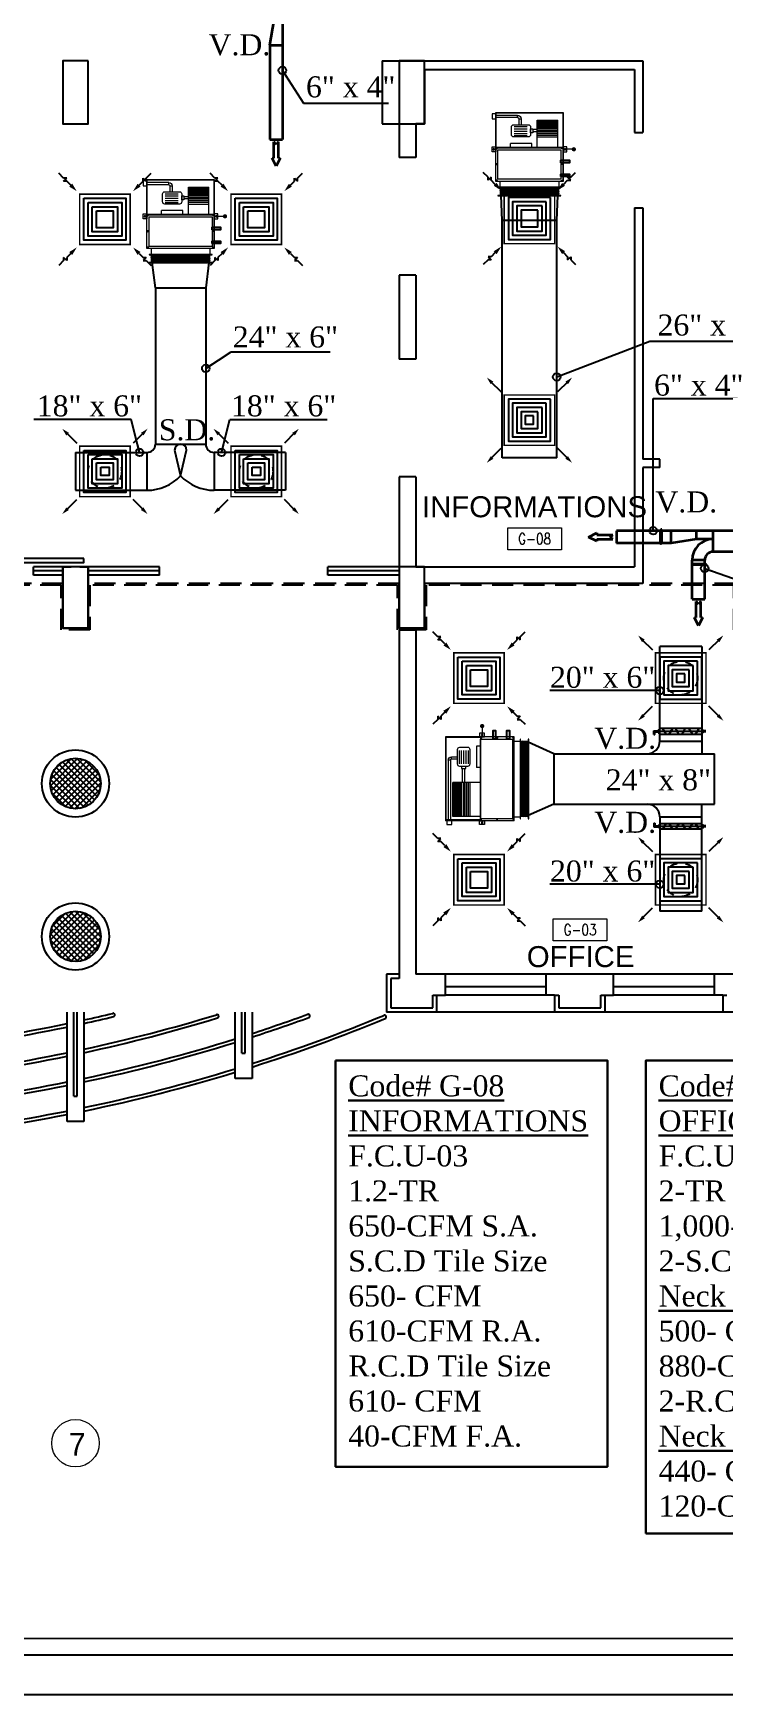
# Model space of a CAD drawing. Extents: x -432 to -365, y -145 to 173.
# Drawn here: x -399.32 to -391.1, y -145.47 to -125.7 of the extents above; entities that cross this region are included whole.
import ezdxf
from ezdxf.enums import TextEntityAlignment as Align

# ---------------------------------------------------------------- set-up
doc = ezdxf.new("R2010")
doc.units = 0
doc.header["$MEASUREMENT"] = 0
for name, pattern in [('DASHDOT', [1, 0.5, -0.25, 0, -0.25]), ('HIDDEN', [0.375, 0.25, -0.125]), ('HIDDEN-Z', [3, 2, -1])]:
    doc.linetypes.add(name, pattern=pattern)
for name, color, linetype in [('01_AC-EQUIP', 206, 'Continuous'), ('03_AC-S.DUCT', 5, 'Continuous'), ('12-AC-FL.CONN.', 2, 'Continuous'), ('A.C.VOLUM DAMPER', 2, 'Continuous'), ('COL', 2, 'Continuous'), ('COLHATCH', 5, 'Continuous'), ('column', 6, 'Continuous'), ('elev', 2, 'Continuous'), ('ELEV1', 7, 'Continuous'), ('FASEL', 253, 'Continuous'), ('fram', 252, 'Continuous'), ('M-CH-WP-R', 40, 'HIDDEN-Z'), ('M-CH-WP-S', 142, 'Continuous'), ('M-DIFUSER', 195, 'Continuous'), ('M-DUCT-RA', 30, 'Continuous'), ('M-DUCT-SA', 5, 'Continuous'), ('M-EQBMNT', 21, 'Continuous'), ('METAL', 253, 'Continuous'), ('METAL-EDGE', 253, 'Continuous'), ('WALL', 4, 'Continuous'), ('WIN', 5, 'Continuous'), ('ZONE TEXT', 73, 'Continuous')]:
    doc.layers.add(name, color=color, linetype=linetype)
for name, color, linetype, lineweight in [('04-AC_F.A.DUCT', 4, 'Continuous', 35), ('A-SYMB-RMNU', 4, 'Continuous', 9), ('AC-TEXT', 15, 'Continuous', 30), ('AXIS-TXT', 171, 'Continuous', 20)]:
    doc.layers.add(name, color=color, linetype=linetype, lineweight=lineweight)
doc.styles.add('AC', font='romans.shx', dxfattribs={"height": 0.2})
doc.styles.add('ARABY', font='sosa.shx')
doc.styles.add('ROMANS-TITLE', font='ROMANS.shx', dxfattribs={"width": 0.8})
doc.dimstyles.new('IHAB', dxfattribs={"dimscale": 0, "dimtxt": 0.15, "dimasz": 0.09, "dimexe": 0.18, "dimexo": 0.0625, "dimgap": 0, "dimtad": 0, "dimtih": 1, "dimtoh": 1, "dimzin": 0, "dimdsep": 46, "dimtxsty": 'ARABY', "dimcen": 0.03, "dimse1": 1, "dimse2": 1, "dimclrd": 36, "dimclrt": 42, "dimadec": 0, "dimazin": 0, "dimtfac": 1, "dimtmove": 1, "dimatfit": 3, "dimldrblk": 'ORIGIN', "dimfxl": 1, "dimtolj": 1, "dimtzin": 0, "dimarcsym": 0})

# ---------------------------------------------------------------- blocks, each defined once
blk = doc.blocks.new('*U254')
at = {"layer": 'M-DIFUSER', "ltscale": 5, "const_width": 18}
blk.add_lwpolyline([(-300, 300), (300, 300), (300, -300), (-300, -300)], close=True, dxfattribs=at)
at = {"layer": 'M-DIFUSER', "color": 21}
for points in [[(250, 250), (-250, 250), (-250, -250), (250, -250)], [(200, 200), (-200, 200), (-200, -200), (200, -200)], [(150, 150), (-150, 150), (-150, -150), (150, -150)], [(100, 100), (-100, 100), (-100, -100), (100, -100)]]:
    blk.add_lwpolyline(points, close=True, dxfattribs=at)
at = {"layer": 'M-DUCT-RA', "color": 30}
for p, q in [((-491, 491), (-549, 549)), ((-491, 455), (-491, 491)), ((-455, 491), (-491, 455)), ((-455, 455), (-455, 491)), ((-406, 406), (-455, 455)), ((406, 406), (455, 455)), ((455, 491), (491, 491)), ((491, 455), (455, 491)), ((455, 455), (491, 455)), ((491, 491), (549, 549)), ((-491, -491), (-549, -549)), ((-491, -455), (-455, -491)), ((-455, -455), (-491, -455)), ((-455, -491), (-491, -491)), ((-406, -406), (-455, -455)), ((406, -406), (455, -455)), ((455, -491), (491, -455)), ((455, -455), (455, -491)), ((491, -455), (491, -491)), ((491, -491), (549, -549))]:
    blk.add_line(p, q, dxfattribs=at)
for points in [[(-389, 424), (-424, 389), (-335, 335)], [(424, 389), (389, 424), (335, 335)], [(-424, -389), (-389, -424), (-335, -335)], [(389, -424), (424, -389), (335, -335)]]:
    blk.add_solid(points, dxfattribs=at)
blk = doc.blocks.new('*U251')
at = {"layer": 'M-DIFUSER', "ltscale": 5, "const_width": 18}
blk.add_lwpolyline([(-300, 300), (300, 300), (300, -300), (-300, -300)], close=True, dxfattribs=at)
at = {"layer": 'M-DIFUSER', "color": 21}
for points in [[(250, 250), (-250, 250), (-250, -250), (250, -250)], [(200, 200), (-200, 200), (-200, -200), (200, -200)], [(150, 150), (-150, 150), (-150, -150), (150, -150)], [(100, 100), (-100, 100), (-100, -100), (100, -100)], [(50, 50), (-50, 50), (-50, -50), (50, -50)]]:
    blk.add_lwpolyline(points, close=True, dxfattribs=at)
at = {"layer": 'M-DUCT-SA', "color": 5, "extrusion": (-5.07059e-20, -1.19855e-17, -1)}
blk.add_line((-461, 461), (-335, 335), dxfattribs=at)
at = {"layer": 'M-DUCT-SA', "color": 5, "extrusion": (-1.19855e-17, 5.07059e-20, -1)}
blk.add_line((461, 461), (335, 335), dxfattribs=at)
at = {"layer": 'M-DUCT-SA', "color": 5, "extrusion": (1.19855e-17, -5.07059e-20, -1)}
blk.add_line((-461, -461), (-335, -335), dxfattribs=at)
at = {"layer": 'M-DUCT-SA', "color": 5, "extrusion": (5.07059e-20, 1.19855e-17, -1)}
blk.add_line((461, -461), (335, -335), dxfattribs=at)
at = {"layer": 'M-DUCT-SA', "color": 5, "extrusion": (-5.07059e-20, -1.19855e-17, -1)}
blk.add_solid([(460, 428), (429, 459), (507, 507)], dxfattribs=at)
at = {"layer": 'M-DUCT-SA', "color": 5, "extrusion": (5.07059e-20, -1.19855e-17, -1)}
blk.add_solid([(-460, 428), (-429, 459), (-507, 507)], dxfattribs=at)
at = {"layer": 'M-DUCT-SA', "color": 5, "extrusion": (1.19855e-17, -5.07059e-20, -1)}
blk.add_solid([(428, -460), (459, -429), (507, -507)], dxfattribs=at)
at = {"layer": 'M-DUCT-SA', "color": 5, "extrusion": (-1.19855e-17, -5.07059e-20, -1)}
blk.add_solid([(-428, -460), (-459, -429), (-507, -507)], dxfattribs=at)
blk = doc.blocks.new('A$C7E27466D')
at = {"layer": '01_AC-EQUIP', "color": 1, "lineweight": 20}
for p, q in [((-77.8, 81), (-79.9, 81)), ((-78.9, 80.3), (-78.9, 81.7)), ((-75, 82), (-75, 89)), ((-5, 82), (-5, 89)), ((-2.2, 81), (-0.1, 81)), ((-1.1, 80.3), (-1.1, 81.7)), ((0, 82), (0, 0)), ((-77.8, 61.5), (-79.9, 61.5)), ((-78.9, 60.8), (-78.9, 62.2)), ((-2.2, 61.5), (-0.1, 61.5)), ((-1.1, 60.8), (-1.1, 62.2)), ((-77.8, 42.5), (-79.9, 42.5)), ((-78.9, 41.8), (-78.9, 43.2)), ((-62.7, 42), (-62.7, 37)), ((-37.3, 42), (-37.3, 37)), ((-30.6, 42), (-30.6, 9)), ((-6.2, 42), (-6.2, 9)), ((-2.2, 42.5), (-0.1, 42.5)), ((-1.1, 41.8), (-1.1, 43.2)), ((-37.3, 37), (-62.7, 37)), ((-58.3, 27.4), (-42.7, 27.4)), ((-58.3, 24.8), (-42.7, 24.8)), ((-58.3, 22.1), (-42.7, 22.1)), ((-30.6, 23.1), (-36, 23.1)), ((-30.6, 20.4), (-36, 20.4)), ((-6.2, 29.5), (-30.6, 29.5)), ((-30.6, 27), (-6.2, 27)), ((-30.6, 25), (-6.2, 25)), ((-30.6, 23), (-6.2, 23)), ((-30.6, 21.4), (-6.2, 21.4)), ((-54, 6.1), (-79.6, 6.1)), ((-54, 3.5), (-79.6, 3.5)), ((-58.3, 19.4), (-42.7, 19.4)), ((-58.3, 16.8), (-42.7, 16.8)), ((-54, 6.1), (-54, 3.5)), ((-52.7, 7.4), (-52.7, 14.5)), ((-52.7, 7.4), (-50, 7.4)), ((-50, 7.4), (-50, 14.5)), ((-30.6, 19.4), (-6.2, 19.4)), ((-30.6, 18.4), (-6.2, 18.4)), ((-30.6, 17.5), (-6.2, 17.5)), ((-30.6, 16.8), (-6.2, 16.8)), ((-30.6, 15.8), (-6.2, 15.8)), ((-30.6, 14.8), (-6.2, 14.8)), ((-30.6, 13.8), (-6.2, 13.8)), ((-30.6, 12.9), (-6.2, 12.9)), ((-30.6, 12.2), (-6.2, 12.2)), ((-30.6, 11.5), (-6.2, 11.5)), ((-30.6, 11), (-6.2, 11)), ((-30.6, 10.6), (-6.2, 10.6)), ((-30.6, 10.3), (-6.2, 10.3)), ((-30.6, 9.9), (-6.2, 9.9)), ((-30.6, 9.6), (-6.2, 9.6)), ((-30.6, 9.4), (-6.2, 9.4)), ((-30.6, 9.2), (-6.2, 9.2)), ((-30.6, 9), (-6.2, 9)), ((-30.6, 9), (-6.2, 9))]:
    blk.add_line(p, q, dxfattribs=at)
at = {"layer": '01_AC-EQUIP', "color": 2, "lineweight": 20}
for p, q in [((-75.3, 98.1), (-73.7, 98.7)), ((-75.3, 98.1), (-73.7, 97.6)), ((-75.3, 97.1), (-73.7, 97.6)), ((-75.3, 97.1), (-73.7, 96.6)), ((-75.3, 96.1), (-73.7, 96.6)), ((-75.3, 96.1), (-73.7, 95.6)), ((-75.3, 95.1), (-73.7, 95.6)), ((-75.3, 95.1), (-73.7, 94.6)), ((-75.3, 94.1), (-73.7, 94.6)), ((-75.3, 94.1), (-73.7, 93.6)), ((-75.3, 93.1), (-73.7, 93.6)), ((-75.3, 93.1), (-73.7, 92.5)), ((-75.3, 92), (-73.7, 92.5)), ((-75.3, 92), (-73.7, 91.5)), ((-75.3, 91), (-73.7, 91.5)), ((-75.3, 91), (-73.7, 90.5)), ((-75.3, 90), (-73.7, 90.5)), ((-75.3, 90), (-73.7, 89.5)), ((-6.3, 97.6), (-73.7, 97.6)), ((-6.3, 96.6), (-73.7, 96.6)), ((-6.3, 95.6), (-73.7, 95.6)), ((-6.3, 94.6), (-73.7, 94.6)), ((-6.3, 93.6), (-73.7, 93.6)), ((-6.3, 92.5), (-73.7, 92.5)), ((-6.3, 91.5), (-73.7, 91.5)), ((-6.3, 90.5), (-73.7, 90.5)), ((-4.7, 98.1), (-6.3, 98.7)), ((-4.7, 98.1), (-6.3, 97.6)), ((-4.7, 97.1), (-6.3, 97.6)), ((-4.7, 97.1), (-6.3, 96.6)), ((-4.7, 96.1), (-6.3, 96.6)), ((-4.7, 96.1), (-6.3, 95.6)), ((-4.7, 95.1), (-6.3, 95.6)), ((-4.7, 95.1), (-6.3, 94.6)), ((-4.7, 94.1), (-6.3, 94.6)), ((-4.7, 94.1), (-6.3, 93.6)), ((-4.7, 93.1), (-6.3, 93.6)), ((-4.7, 93.1), (-6.3, 92.5)), ((-4.7, 92), (-6.3, 92.5)), ((-4.7, 92), (-6.3, 91.5)), ((-4.7, 91), (-6.3, 91.5)), ((-4.7, 91), (-6.3, 90.5)), ((-4.7, 90), (-6.3, 90.5)), ((-4.7, 90), (-6.3, 89.5))]:
    blk.add_line(p, q, dxfattribs=at)
at = {"layer": '01_AC-EQUIP', "color": 4, "lineweight": 20}
blk.add_line((12.8, 43.8), (2.3, 43.8), dxfattribs=at)
at = {"layer": '01_AC-EQUIP', "color": 1, "linetype": 'DASHDOT', "lineweight": 20}
blk.add_line((-30.6, 16.8), (-6.2, 16.8), dxfattribs=at)
at = {"layer": '01_AC-EQUIP', "color": 2, "lineweight": 20}
for points in [[(-77.5, 98.7), (-77.5, 99.2), (-2.5, 99.2), (-2.5, 98.7)], [(-77.5, 89), (-77.5, 89.5), (-2.5, 89.5), (-2.5, 89)]]:
    blk.add_lwpolyline(points, close=True, dxfattribs=at)
at = {"layer": '01_AC-EQUIP', "color": 1, "lineweight": 20}
for points in [[(-80, 42), (0, 42), (0, 82), (-80, 82)], [(-77.5, 44.5), (-2.5, 44.5), (-2.5, 79.5), (-77.5, 79.5)], [(-84.4, 40.7), (-80, 40.7), (-80, 46.7), (-84.4, 46.7)], [(-80, 42), (-80, 0), (0, 0), (0, 42)], [(-79.6, 41.6), (-79.6, 0.4), (-0.4, 0.4), (-0.4, 41.6)], [(4.4, 40.7), (0, 40.7), (0, 46.7), (4.4, 46.7)], [(-38.6, 19.3), (-36, 19.3), (-36, 24.3), (-38.6, 24.3)], [(-84.4, 7.6), (-80, 7.6), (-80, 1.6), (-84.4, 1.6)]]:
    blk.add_lwpolyline(points, close=True, dxfattribs=at)
at = {"layer": '01_AC-EQUIP', "color": 4, "lineweight": 20, "const_width": 2.52}
blk.add_lwpolyline([(12.6, 45, 1), (13.1, 42.5, 1)], format="xyb", close=True, dxfattribs=at)
at = {"layer": '01_AC-EQUIP', "color": 1, "lineweight": 20}
blk.add_lwpolyline([(-58.8, 14.5), (-41.2, 14.5, 0.414214), (-38.6, 17.1), (-38.6, 26.4, 0.414214), (-41.2, 29.1), (-58.8, 29.1, 0.414214), (-61.4, 26.4), (-61.4, 17.1, 0.414214)], format="xyb", close=True, dxfattribs=at)
for centre in [(-82.3, 43.8), (2.3, 43.8)]:
    blk.add_circle(centre, 0.932, dxfattribs=at)
for radius in [1.33, 3.99]:
    blk.add_arc((-54, 7.4), radius, 270.0006, 0.0006, dxfattribs=at)
for centre, major_axis, start_param, end_param in [((-78.9, 81), (-0.827, 0), -1.570796, 4.712389), ((-78.9, 81), (-0.47, 0), 3.141593, 9.424778), ((-78.9, 61.5), (-0.827, 0), -1.570796, 4.712389), ((-78.9, 61.5), (-0.47, 0), 3.141593, 9.424778), ((-78.9, 42.5), (-0.827, 0), -1.570796, 4.712389), ((-78.9, 42.5), (-0.47, 0), 3.141593, 9.424778)]:
    blk.add_ellipse(centre, major_axis=major_axis, ratio=0.646018, start_param=start_param, end_param=end_param, dxfattribs=at)
at = {"layer": '01_AC-EQUIP', "color": 1, "lineweight": 20, "extrusion": (0, 0, -1)}
for centre, major_axis, start_param, end_param in [((-1.1, 81), (0.827, 0), -1.570796, 4.712389), ((-1.1, 81), (0.47, 0), 3.141593, 9.424778), ((-1.1, 61.5), (0.827, 0), -1.570796, 4.712389), ((-1.1, 61.5), (0.47, 0), 3.141593, 9.424778), ((-1.1, 42.5), (0.827, 0), -1.570796, 4.712389), ((-1.1, 42.5), (0.47, 0), 3.141593, 9.424778)]:
    blk.add_ellipse(centre, major_axis=major_axis, ratio=0.646018, start_param=start_param, end_param=end_param, dxfattribs=at)
at = {"layer": 'M-CH-WP-R', "color": 6, "linetype": 'ByBlock', "ltscale": 1.5}
blk.add_lwpolyline([(-2.5, 76.2), (-2.5, 73.2), (7.5, 73.2), (7.5, 76.2)], close=True, dxfattribs=at)
at = {"layer": 'M-CH-WP-S', "color": 5, "linetype": 'ByBlock', "ltscale": 1.5}
blk.add_lwpolyline([(-2.5, 59.7), (-2.5, 56.7), (7.5, 56.7), (7.5, 59.7)], close=True, dxfattribs=at)
blk = doc.blocks.new('_Origin')
at = {"color": 0, "linetype": 'ByBlock', "lineweight": -2}
blk.add_line((0, 0), (-1, 0), dxfattribs=at)
blk.add_circle((0, 0), 0.5, dxfattribs=at)
blk = doc.blocks.new('A$C180A56EA')
at = {"layer": 'A.C.VOLUM DAMPER'}
h = blk.add_hatch(dxfattribs=at)
h.set_pattern_fill('ANSI31', color=256, scale=0.001, style=0)
h.set_pattern_definition([(45, (129.5106855, -230.48025158), (-8.838834765e-05, 8.838834765e-05), [])])
h.paths.add_polyline_path([(0.0459, 0.0039), (0.0459, 0.0065), (0.0401, 0.0065), (0.0401, -0.0027), (0.0459, -0.0027), (0.0459, 0), (0.0603, 0), (0.0603, 0.0128), (0.057, 0.0128), (0.057, 0.0039)])
for p, q in [((-0.1242, 0.0032), (-0.1161, 0.0032)), ((-0.1161, 0.0004), (-0.119, 0.0032)), ((-0.1185, 0), (-0.1161, 0.0024)), ((-0.1161, 0.0015), (-0.1179, 0.0032)), ((-0.1174, 0), (-0.1161, 0.0013)), ((-0.1161, 0.0026), (-0.1168, 0.0032)), ((-0.1163, 0), (-0.1161, 0.0001)), ((-0.1161, 0.0001), (-0.1104, 0.0058)), ((-0.1161, 0.0013), (-0.1116, 0.0058)), ((-0.1161, 0.0024), (-0.1127, 0.0058)), ((-0.1161, -0.0026), (-0.1161, 0.0058)), ((-0.1161, 0.0035), (-0.1138, 0.0058)), ((-0.1161, 0.0058), (-0.1099, 0.0058)), ((-0.1161, 0.0057), (-0.116, 0.0058)), ((-0.1161, 0.0046), (-0.1149, 0.0058)), ((-0.1161, -0.001), (-0.1099, 0.0053)), ((-0.1099, -0.0014), (-0.1161, 0.0048)), ((-0.1161, -0.0021), (-0.1099, 0.0042)), ((-0.1099, -0.0026), (-0.1161, 0.0037)), ((-0.1109, -0.0026), (-0.1161, 0.0026)), ((-0.112, -0.0026), (-0.1161, 0.0015)), ((-0.1131, -0.0026), (-0.1161, 0.0004)), ((-0.1099, -0.0003), (-0.116, 0.0058)), ((-0.1156, -0.0026), (-0.1099, 0.0031)), ((-0.1099, 0.0008), (-0.1149, 0.0058)), ((-0.1145, -0.0026), (-0.1099, 0.002)), ((-0.1099, 0.0019), (-0.1138, 0.0058)), ((-0.1134, -0.0026), (-0.1099, 0.0009)), ((-0.1128, 0.0019), (0.0401, 0.0019)), ((-0.1099, 0.003), (-0.1127, 0.0058)), ((-0.1099, 0.0041), (-0.1116, 0.0058)), ((-0.1099, 0.0052), (-0.1105, 0.0058)), ((0.0401, 0.0121), (-0.1099, 0.0121)), ((-0.0882, 0.0113), (-0.0994, -0.0075)), ((-0.0768, 0.0113), (-0.0656, -0.0075)), ((-0.0402, 0.0113), (-0.0514, -0.0075)), ((-0.0284, 0.0113), (-0.0173, -0.0075)), ((0.0056, 0.0113), (-0.0056, -0.0075)), ((0.0174, 0.0113), (0.0286, -0.0075)), ((0.0459, 0.0065), (0.0401, 0.0065)), ((0.0401, 0.0065), (0.0401, -0.0027)), ((0.0459, 0.0039), (0.0459, 0.0065)), ((0.057, 0.0039), (0.0459, 0.0039)), ((0.0603, 0.0128), (0.057, 0.0128)), ((0.057, 0.0128), (0.057, 0.0039)), ((0.0603, 0.0128), (0.0603, 0)), ((-0.1242, 0), (-0.1161, 0)), ((-0.1142, -0.0026), (-0.1161, -0.0007)), ((-0.1153, -0.0026), (-0.1161, -0.0018)), ((-0.1099, -0.0026), (-0.1161, -0.0026)), ((-0.1123, -0.0026), (-0.1099, -0.0003)), ((-0.1111, -0.0026), (-0.1099, -0.0014)), ((-0.11, -0.0026), (-0.1099, -0.0025)), ((-0.1099, -0.0083), (0.0401, -0.0083)), ((0.0401, -0.0027), (0.0459, -0.0027)), ((0.0603, 0), (0.0459, 0)), ((0.0459, -0.0027), (0.0459, 0))]:
    blk.add_line(p, q, dxfattribs=at)
at = {"layer": 'A.C.VOLUM DAMPER', "extrusion": (0, 0, -1)}
for centre, major_axis, start_param, end_param in [((-0.0938, 0.0019), (0.00135, 0.00135), 3.926991, 7.068583), ((-0.0938, 0.0019), (-0.00135, 0.00135), 2.356195, 5.497787), ((-0.0712, 0.0019), (0.00135, 0.00135), 3.926991, 7.068583), ((-0.0712, 0.0019), (-0.00135, 0.00135), 2.356195, 5.497787), ((-0.0458, 0.0019), (0.00135, 0.00135), 3.926991, 7.068583), ((-0.0458, 0.0019), (-0.00135, 0.00135), 2.356195, 5.497787), ((-0.0228, 0.0019), (0.00135, 0.00135), 3.926991, 7.068583), ((-0.0228, 0.0019), (-0.00135, 0.00135), 2.356194, 5.497787), ((0, 0.0019), (0.00135, 0.00135), 3.926991, 7.068583), ((0, 0.0019), (0.00135, 0.00135), 0.785398, 3.926991), ((0.023, 0.0019), (0.00135, 0.00135), 3.926991, 7.068583), ((0.023, 0.0019), (-0.00135, 0.00135), 2.356195, 5.497787)]:
    blk.add_ellipse(centre, major_axis=major_axis, ratio=1, start_param=start_param, end_param=end_param, dxfattribs=at)
blk = doc.blocks.new('A$C224F6469')
at = {"layer": '01_AC-EQUIP', "color": 1, "lineweight": 20}
for p, q in [((0, 0), (1, 0)), ((0, -0.82), (0, 0)), ((1, -0.82), (1, 0)), ((0.007, -0.004), (0.988, -0.004)), ((0.007, -0.42), (0.007, -0.004)), ((0.32, -0.168), (0.163, -0.168)), ((0.32, -0.194), (0.163, -0.194)), ((0.236, -0.074), (0.236, -0.145)), ((0.263, -0.074), (0.236, -0.074)), ((0.263, -0.074), (0.263, -0.145)), ((0.276, -0.035), (1, -0.035)), ((0.276, -0.061), (0.276, -0.035)), ((0.276, -0.061), (1, -0.061)), ((0.541, -0.42), (0.541, -0.09)), ((0.541, -0.09), (0.949, -0.09)), ((0.541, -0.092), (0.949, -0.092)), ((0.541, -0.094), (0.949, -0.094)), ((0.541, -0.096), (0.949, -0.096)), ((0.541, -0.099), (0.949, -0.099)), ((0.541, -0.103), (0.949, -0.103)), ((0.541, -0.106), (0.949, -0.106)), ((0.541, -0.11), (0.949, -0.11)), ((0.541, -0.115), (0.949, -0.115)), ((0.541, -0.122), (0.949, -0.122)), ((0.541, -0.129), (0.949, -0.129)), ((0.541, -0.138), (0.949, -0.138)), ((0.541, -0.148), (0.949, -0.148)), ((0.541, -0.158), (0.949, -0.158)), ((0.541, -0.168), (0.949, -0.168)), ((0.541, -0.175), (0.949, -0.175)), ((0.541, -0.184), (0.949, -0.184)), ((0.541, -0.194), (0.949, -0.194)), ((0.949, -0.42), (0.949, -0.09)), ((0.988, -0.42), (0.988, -0.004)), ((0.109, -0.37), (0.363, -0.37)), ((0.109, -0.42), (0.109, -0.37)), ((0.32, -0.221), (0.163, -0.221)), ((0.32, -0.248), (0.163, -0.248)), ((0.32, -0.274), (0.163, -0.274)), ((0.363, -0.42), (0.363, -0.37)), ((0.541, -0.204), (0.376, -0.204)), ((0.541, -0.231), (0.376, -0.231)), ((0.541, -0.214), (0.949, -0.214)), ((0.541, -0.23), (0.949, -0.23)), ((0.541, -0.25), (0.949, -0.25)), ((0.541, -0.27), (0.949, -0.27)), ((0.949, -0.295), (0.541, -0.295)), ((0, -0.42), (1, -0.42)), ((0.022, -0.425), (0.001, -0.425)), ((0.011, -0.418), (0.011, -0.432)), ((0.978, -0.425), (0.999, -0.425)), ((0.989, -0.418), (0.989, -0.432)), ((0.022, -0.615), (0.001, -0.615)), ((0.011, -0.608), (0.011, -0.622)), ((0.978, -0.615), (0.999, -0.615)), ((0.989, -0.608), (0.989, -0.622)), ((1, -0.82), (0, -0.82)), ((0.022, -0.81), (0.001, -0.81)), ((0.011, -0.803), (0.011, -0.817)), ((0.05, -0.82), (0.05, -0.89)), ((0.95, -0.82), (0.95, -0.89)), ((0.978, -0.81), (0.999, -0.81)), ((0.989, -0.803), (0.989, -0.817))]:
    blk.add_line(p, q, dxfattribs=at)
at = {"layer": '01_AC-EQUIP', "color": 1, "linetype": 'DASHDOT', "lineweight": 20}
blk.add_line((0.541, -0.168), (0.949, -0.168), dxfattribs=at)
at = {"layer": '01_AC-EQUIP', "color": 4, "lineweight": 20}
blk.add_line((-0.128, -0.438), (-0.023, -0.438), dxfattribs=at)
at = {"layer": '01_AC-EQUIP', "color": 2, "lineweight": 20}
for p, q in [((0.047, -0.9), (0.063, -0.895)), ((0.047, -0.9), (0.063, -0.905)), ((0.047, -0.91), (0.063, -0.905)), ((0.047, -0.91), (0.063, -0.915)), ((0.047, -0.92), (0.063, -0.915)), ((0.047, -0.92), (0.063, -0.925)), ((0.047, -0.931), (0.063, -0.925)), ((0.047, -0.931), (0.063, -0.936)), ((0.047, -0.941), (0.063, -0.936)), ((0.047, -0.941), (0.063, -0.946)), ((0.047, -0.951), (0.063, -0.946)), ((0.047, -0.951), (0.063, -0.956)), ((0.047, -0.961), (0.063, -0.956)), ((0.047, -0.961), (0.063, -0.966)), ((0.047, -0.971), (0.063, -0.966)), ((0.047, -0.971), (0.063, -0.976)), ((0.047, -0.981), (0.063, -0.976)), ((0.047, -0.981), (0.063, -0.987)), ((0.063, -0.905), (0.937, -0.905)), ((0.063, -0.915), (0.937, -0.915)), ((0.063, -0.925), (0.937, -0.925)), ((0.063, -0.936), (0.937, -0.936)), ((0.063, -0.946), (0.937, -0.946)), ((0.063, -0.956), (0.937, -0.956)), ((0.063, -0.966), (0.937, -0.966)), ((0.063, -0.976), (0.937, -0.976)), ((0.953, -0.9), (0.937, -0.895)), ((0.953, -0.9), (0.937, -0.905)), ((0.953, -0.91), (0.937, -0.905)), ((0.953, -0.91), (0.937, -0.915)), ((0.953, -0.92), (0.937, -0.915)), ((0.953, -0.92), (0.937, -0.925)), ((0.953, -0.931), (0.937, -0.925)), ((0.953, -0.931), (0.937, -0.936)), ((0.953, -0.941), (0.937, -0.936)), ((0.953, -0.941), (0.937, -0.946)), ((0.953, -0.951), (0.937, -0.946)), ((0.953, -0.951), (0.937, -0.956)), ((0.953, -0.961), (0.937, -0.956)), ((0.953, -0.961), (0.937, -0.966)), ((0.953, -0.971), (0.937, -0.966)), ((0.953, -0.971), (0.937, -0.976)), ((0.953, -0.981), (0.937, -0.976)), ((0.953, -0.981), (0.937, -0.987))]:
    blk.add_line(p, q, dxfattribs=at)
at = {"layer": '01_AC-EQUIP', "color": 1, "lineweight": 20}
blk.add_lwpolyline([(0.324, -0.145), (0.149, -0.145, 0.414214), (0.122, -0.171), (0.122, -0.264, 0.414214), (0.149, -0.291), (0.324, -0.291, 0.414214), (0.351, -0.264), (0.351, -0.171, 0.414214)], format="xyb", close=True, dxfattribs=at)
for points in [[(0.351, -0.193), (0.376, -0.193), (0.376, -0.243), (0.351, -0.243)], [(1.044, -0.076), (1, -0.076), (1, -0.016), (1.044, -0.016)], [(-0.044, -0.407), (0, -0.407), (0, -0.467), (-0.044, -0.467)], [(0.025, -0.8), (0.975, -0.8), (0.975, -0.42), (0.025, -0.42)], [(1.044, -0.407), (1, -0.407), (1, -0.467), (1.044, -0.467)]]:
    blk.add_lwpolyline(points, close=True, dxfattribs=at)
at = {"layer": '01_AC-EQUIP', "color": 4, "lineweight": 20, "const_width": 0.0252}
blk.add_lwpolyline([(-0.126, -0.45, 1), (-0.131, -0.425, 1)], format="xyb", close=True, dxfattribs=at)
at = {"layer": '01_AC-EQUIP', "color": 2, "lineweight": 20}
for points in [[(0.975, -0.89), (0.975, -0.895), (0.025, -0.895), (0.025, -0.89)], [(0.975, -0.987), (0.975, -0.992), (0.025, -0.992), (0.025, -0.987)]]:
    blk.add_lwpolyline(points, close=True, dxfattribs=at)
at = {"layer": '01_AC-EQUIP', "color": 1, "lineweight": 20}
for centre in [(-0.023, -0.438), (1.023, -0.438)]:
    blk.add_circle(centre, 0.00932, dxfattribs=at)
for radius in [0.0399, 0.0133]:
    blk.add_arc((0.276, -0.074), radius, 90.0006, 180.0006, dxfattribs=at)
at = {"layer": '01_AC-EQUIP', "color": 1, "lineweight": 20, "extrusion": (0, 0, -1)}
for centre, major_axis, start_param, end_param in [((0.011, -0.425), (-0.00827, 0), -1.570796, 4.712389), ((0.011, -0.425), (-0.0047, 0), 3.141593, 9.424778), ((0.011, -0.615), (-0.00827, 0), -1.570796, 4.712389), ((0.011, -0.615), (-0.0047, 0), 3.141593, 9.424778), ((0.011, -0.81), (-0.00827, 0), -1.570796, 4.712389), ((0.011, -0.81), (-0.0047, 0), 3.141593, 9.424778)]:
    blk.add_ellipse(centre, major_axis=major_axis, ratio=0.646018, start_param=start_param, end_param=end_param, dxfattribs=at)
at = {"layer": '01_AC-EQUIP', "color": 1, "lineweight": 20}
for centre, major_axis, start_param, end_param in [((0.989, -0.425), (0.00827, 0), -1.570796, 4.712389), ((0.989, -0.425), (0.0047, 0), 3.141593, 9.424778), ((0.989, -0.615), (0.00827, 0), -1.570796, 4.712389), ((0.989, -0.615), (0.0047, 0), 3.141593, 9.424778), ((0.989, -0.81), (0.00827, 0), -1.570796, 4.712389), ((0.989, -0.81), (0.0047, 0), 3.141593, 9.424778)]:
    blk.add_ellipse(centre, major_axis=major_axis, ratio=0.646018, start_param=start_param, end_param=end_param, dxfattribs=at)
at = {"layer": 'M-CH-WP-R', "color": 6, "linetype": 'ByBlock', "ltscale": 1.5}
blk.add_lwpolyline([(0.025, -0.762), (0.025, -0.732), (-0.075, -0.732), (-0.075, -0.762)], close=True, dxfattribs=at)
at = {"layer": 'M-CH-WP-S', "color": 5, "linetype": 'ByBlock', "ltscale": 1.5}
blk.add_lwpolyline([(0.025, -0.597), (0.025, -0.567), (-0.075, -0.567), (-0.075, -0.597)], close=True, dxfattribs=at)
at = {"layer": 'M-EQBMNT', "color": 21, "linetype": 'ByBlock', "ltscale": 1.5}
blk.add_line((0.541, -0.09), (0.949, -0.09), dxfattribs=at)
blk = doc.blocks.new('A$C4397250F')
at = {"layer": '04-AC_F.A.DUCT'}
for p, q in [((0, 0), (-0.0241, -0.0482)), ((-0.0241, -0.0482), (-0.0132, -0.0482)), ((-0.0132, -0.0482), (-0.0132, -0.1443)), ((0.0241, -0.0482), (0, 0)), ((0.0132, -0.0482), (0.0241, -0.0482)), ((0.0132, -0.0482), (0.0132, -0.1443)), ((0, -0.1288), (-0.0132, -0.1443)), ((0.0132, -0.1443), (0, -0.1288))]:
    blk.add_line(p, q, dxfattribs=at)
blk = doc.blocks.new('A-ROOM')
at = {"layer": 'A-SYMB-RMNU'}
blk.add_lwpolyline([(-425, 175), (425, 175), (425, -175), (-425, -175)], close=True, dxfattribs=at)
at = {"layer": 'A-SYMB-RMNU', "style": 'ROMANS-TITLE', "width": 0.8}
blk.add_attdef('ROOM-NO', text='', height=175, dxfattribs=at).set_placement((0, 0), align=Align.MIDDLE)

msp = doc.modelspace()

# ---------------------------------------------------------------- hatches: boundary and pattern name
at = {"layer": 'COLHATCH', "linetype": 'Continuous'}
h = msp.add_hatch(dxfattribs=at)
h.set_pattern_fill('_USER', color=252, scale=0.05, angle=45, style=0, double=1, pattern_type=0)
h.set_pattern_definition([(45, (-202.924395, -132.77691), (-0.035355339, 0.035355339), []), (135, (-202.924395, -132.77691), (-0.035355339, -0.035355339), [])])
h.paths.add_polyline_path([(-382.484, -115.197), (-382.784, -115.197), (-382.784, -116.097), (-382.484, -116.097)])
h.paths.add_polyline_path([(-380.484, -115.197), (-381.284, -115.197), (-381.284, -115.497), (-380.484, -115.497)])
h.paths.add_polyline_path([(-378.534, -117.197), (-378.834, -117.197), (-378.834, -117.797), (-378.534, -117.797)])
h.paths.add_polyline_path([(-378.134, -120.777), (-378.934, -120.777), (-378.934, -121.077), (-378.134, -121.077)])
h.paths.add_polyline_path([(-380.684, -120.777), (-381.484, -120.777), (-381.484, -121.077), (-380.684, -121.077)])
h.paths.add_polyline_path([(-380.584, -125.827), (-381.484, -125.827), (-381.484, -126.127), (-380.584, -126.127)])
h.paths.add_polyline_path([(-378.134, -125.777), (-378.934, -125.777), (-378.934, -126.077), (-378.134, -126.077)])
h.paths.add_polyline_path([(-378.489, -132.047), (-378.989, -132.047), (-378.989, -132.397), (-378.489, -132.397)])
h.paths.add_polyline_path([(-380.392, -132.047), (-381.492, -132.047), (-381.492, -132.347), (-380.639, -132.347, -0.011587), (-380.655, -133.033), (-380.405, -133.043, 0.01656)])
h.paths.add_polyline_path([(-380.586, -134.777), (-380.84, -134.777, -0.040808), (-381.428, -137.116), (-381.192, -137.197, 0.04151)])
h.paths.add_polyline_path([(-382.484, -134.177), (-382.784, -134.177), (-382.784, -135.077), (-382.484, -135.077)])
h.paths.add_polyline_path([(-386.614, -134.177), (-387.014, -134.177), (-387.014, -135.077), (-386.614, -135.077)])
h.paths.add_polyline_path([(-390.414, -134.177), (-390.864, -134.177), (-390.864, -135.077), (-390.414, -135.077)])
h.paths.add_polyline_path([(-390.664, -135.997), (-390.964, -135.997), (-390.964, -136.897), (-390.664, -136.897)])
h.paths.add_polyline_path([(-398.514, -134.627, 1), (-399.114, -134.627, 1)])
h.paths.add_polyline_path([(-398.514, -136.447, 1), (-399.114, -136.447, 1)])
h.paths.add_polyline_path([(-406.514, -134.627, 1), (-407.114, -134.627, 1)])
h.paths.add_polyline_path([(-406.514, -136.447, 1), (-407.114, -136.447, 1)])
h.paths.add_polyline_path([(-414.764, -134.177), (-415.214, -134.177), (-415.214, -135.077), (-414.764, -135.077)])
h.paths.add_polyline_path([(-414.664, -135.997), (-414.964, -135.997), (-414.964, -136.897), (-414.664, -136.897)])
h.paths.add_polyline_path([(-418.614, -134.177), (-419.014, -134.177), (-419.014, -135.077), (-418.614, -135.077)])
h.paths.add_polyline_path([(-422.844, -134.177), (-423.144, -134.177), (-423.144, -135.077), (-422.844, -135.077)])
h.paths.add_polyline_path([(-424.789, -134.777), (-425.042, -134.777, 0.04151), (-424.437, -137.197), (-424.2, -137.116, -0.040808)])
h.paths.add_polyline_path([(-424.137, -132.047), (-425.237, -132.047, 0.01656), (-425.224, -133.043), (-424.974, -133.033, -0.011587), (-424.99, -132.347), (-424.137, -132.347)])
h.paths.add_polyline_path([(-426.64, -132.047), (-427.14, -132.047), (-427.14, -132.397), (-426.64, -132.397)])
h.paths.add_polyline_path([(-426.694, -125.777), (-427.494, -125.777), (-427.494, -126.077), (-426.694, -126.077)])
h.paths.add_polyline_path([(-424.144, -125.827), (-425.044, -125.827), (-425.044, -126.127), (-424.144, -126.127)])
h.paths.add_polyline_path([(-426.694, -120.777), (-427.494, -120.777), (-427.494, -121.077), (-426.694, -121.077)])
h.paths.add_polyline_path([(-424.144, -120.777), (-424.944, -120.777), (-424.944, -121.077), (-424.144, -121.077)])
h.paths.add_polyline_path([(-426.794, -117.197), (-427.094, -117.197), (-427.094, -117.797), (-426.794, -117.797)])
h.paths.add_polyline_path([(-424.344, -115.197), (-425.144, -115.197), (-425.144, -115.497), (-424.344, -115.497)])
h.paths.add_polyline_path([(-422.844, -115.197), (-423.144, -115.197), (-423.144, -116.097), (-422.844, -116.097)])
h.paths.add_polyline_path([(-418.564, -115.197), (-418.964, -115.197), (-418.964, -116.097), (-418.564, -116.097)])
h.paths.add_polyline_path([(-414.764, -115.197), (-415.214, -115.197), (-415.214, -116.097), (-414.764, -116.097)])
h.paths.add_polyline_path([(-405.414, -112.997), (-405.714, -112.997), (-405.714, -113.597), (-405.414, -113.597)])
h.paths.add_polyline_path([(-398.664, -112.997), (-398.964, -112.997), (-398.964, -113.597), (-398.664, -113.597)])
h.paths.add_polyline_path([(-398.664, -116.347), (-398.964, -116.347), (-398.964, -116.947), (-398.664, -116.947)])
h.paths.add_polyline_path([(-400.014, -115.197), (-405.714, -115.197), (-405.714, -116.947), (-405.414, -116.947), (-405.414, -115.497), (-400.314, -115.497), (-400.314, -116.947), (-400.014, -116.947)])
h.paths.add_polyline_path([(-390.414, -115.197), (-390.864, -115.197), (-390.864, -116.097), (-390.414, -116.097)])

# ---------------------------------------------------------------- linework, layer by layer
at = {"layer": '03_AC-S.DUCT', "linetype": 'Continuous'}
for p, q in [((-393.739, -127.927), (-393.752, -127.627)), ((-393.089, -127.927), (-393.077, -127.627)), ((-393.739, -130.752), (-393.739, -127.927)), ((-393.089, -127.927), (-393.739, -127.927)), ((-393.089, -130.752), (-393.089, -127.927)), ((-397.864, -128.726), (-397.902, -128.426)), ((-397.227, -128.426), (-397.264, -128.726)), ((-397.864, -128.726), (-397.864, -130.587)), ((-397.864, -128.726), (-397.264, -128.726)), ((-397.264, -128.726), (-397.264, -130.587)), ((-398.814, -130.687), (-397.964, -130.687)), ((-398.814, -130.687), (-398.814, -131.137)), ((-397.964, -130.687), (-397.964, -131.137)), ((-397.864, -130.587), (-397.264, -130.587)), ((-396.314, -130.687), (-397.164, -130.687)), ((-397.164, -130.687), (-397.164, -131.137)), ((-397.164, -130.687), (-397.164, -131.137)), ((-396.314, -130.687), (-396.314, -131.137)), ((-393.089, -130.752), (-393.739, -130.752)), ((-398.814, -131.137), (-397.964, -131.137)), ((-396.314, -131.137), (-397.164, -131.137)), ((-391.864, -134.122), (-391.864, -132.997)), ((-391.364, -132.997), (-391.864, -132.997)), ((-391.364, -132.997), (-391.364, -134.272)), ((-393.123, -134.272), (-393.428, -134.135)), ((-391.864, -134.122), (-391.364, -134.122)), ((-393.123, -134.272), (-391.214, -134.272)), ((-393.123, -134.272), (-393.123, -134.872)), ((-391.214, -134.872), (-391.214, -134.272)), ((-393.123, -134.872), (-393.428, -135.009)), ((-393.123, -134.872), (-391.214, -134.872)), ((-391.864, -135.022), (-391.864, -136.147)), ((-391.864, -135.022), (-391.364, -135.022)), ((-391.364, -136.147), (-391.364, -134.872)), ((-391.364, -136.147), (-391.864, -136.147))]:
    msp.add_line(p, q, dxfattribs=at)
for centre, radius, start, end in [((-397.964, -130.587), 0.1, 270, 0), ((-397.164, -130.587), 0.1, 180, 270), ((-397.164, -130.587), 0.1, 180, 270), ((-397.964, -130.587), 0.55, 270, 316.6582), ((-397.164, -130.587), 0.55, 223.3418, 270), ((-397.164, -130.587), 0.55, 223.3418, 270), ((-392.014, -134.122), 0.15, 270, 0), ((-392.014, -135.022), 0.15, 360, 90)]:
    msp.add_arc(centre, radius, start, end, dxfattribs=at)
at = {"layer": '04-AC_F.A.DUCT', "linetype": 'Continuous'}
for p, q in [((-396.352, -124.656), (-396.352, -126.964)), ((-396.502, -125.84), (-396.452, -125.54)), ((-396.502, -125.84), (-396.502, -126.964)), ((-396.502, -125.84), (-396.352, -125.84)), ((-396.502, -126.964), (-396.352, -126.964)), ((-382.634, -131.618), (-392.377, -131.618)), ((-392.377, -131.618), (-392.377, -131.768)), ((-391.728, -131.768), (-391.728, -131.618)), ((-391.428, -131.718), (-391.428, -131.618)), ((-391.228, -131.868), (-391.228, -131.618)), ((-391.728, -131.768), (-392.377, -131.768)), ((-391.428, -131.718), (-391.728, -131.768)), ((-391.228, -131.718), (-391.428, -131.718)), ((-382.634, -131.868), (-391.228, -131.868)), ((-391.478, -132.434), (-391.478, -131.968)), ((-391.328, -131.968), (-391.478, -131.968)), ((-391.328, -132.434), (-391.328, -131.968)), ((-391.478, -132.434), (-391.328, -132.434))]:
    msp.add_line(p, q, dxfattribs=at)
for radius in [0.25, 0.1]:
    msp.add_arc((-391.228, -131.968), radius, 90, 180, dxfattribs=at)
at = {"layer": '12-AC-FL.CONN.', "linetype": 'HIDDEN', "ltscale": 0.25}
for centre in [(-398.464, -130.912), (-396.664, -130.912), (-391.614, -133.372), (-391.614, -135.772)]:
    msp.add_circle(centre, 0.2, dxfattribs=at)
at = {"layer": 'A.C.VOLUM DAMPER'}
for p, q in [((-397.635, -130.658), (-397.564, -130.964)), ((-397.564, -130.964), (-397.493, -130.658))]:
    msp.add_line(p, q, dxfattribs=at)
msp.add_arc((-397.564, -130.658), 0.071, 0, 180, dxfattribs=at)
at = {"layer": 'AC-TEXT', "color": 34, "linetype": 'Continuous'}
for points in [[(-395.72, -137.923), (-392.486, -137.923), (-392.486, -142.758), (-395.72, -142.758)], [(-392.028, -143.553), (-388.65, -143.553), (-388.65, -137.923), (-392.028, -137.923)]]:
    msp.add_lwpolyline(points, close=True, dxfattribs=at)
at = {"layer": 'AXIS-TXT'}
msp.add_circle((-398.814, -142.478), 0.282, dxfattribs=at)
at = {"layer": 'COL', "linetype": 'Continuous'}
for points in [[(-398.664, -126.027), (-398.964, -126.027), (-398.964, -126.777), (-398.664, -126.777)], [(-394.664, -126.027), (-394.964, -126.027), (-394.964, -126.777), (-394.664, -126.777)], [(-398.664, -132.047), (-398.964, -132.047), (-398.964, -132.777), (-398.664, -132.777)], [(-394.664, -132.047), (-394.964, -132.047), (-394.964, -132.777), (-394.664, -132.777)]]:
    msp.add_lwpolyline(points, close=True, dxfattribs=at)
at = {"layer": 'column', "color": 252}
for centre in [(-398.814, -134.627), (-398.814, -136.447)]:
    msp.add_circle(centre, 0.3, dxfattribs=at)
at = {"layer": 'elev', "color": 252}
for p, q in [((-393.114, -137.347), (-394.514, -137.347)), ((-391.114, -137.347), (-392.514, -137.347))]:
    msp.add_line(p, q, dxfattribs=at)
at = {"layer": 'ELEV1'}
for p, q in [((-393.214, -137.147), (-394.414, -137.147)), ((-391.214, -137.147), (-392.414, -137.147))]:
    msp.add_line(p, q, dxfattribs=at)
at = {"layer": 'FASEL', "linetype": 'HIDDEN'}
for points in [[(-382.704, -117.497), (-382.704, -132.777), (-383.004, -132.777), (-383.004, -132.247), (-386.664, -132.247), (-386.664, -132.777), (-386.964, -132.777), (-386.964, -132.247), (-390.664, -132.247), (-390.664, -132.777), (-390.964, -132.777), (-390.964, -132.247), (-394.664, -132.247), (-394.664, -132.777), (-394.964, -132.777), (-394.964, -132.247), (-398.664, -132.247), (-398.664, -132.777), (-398.964, -132.777), (-398.964, -132.247), (-401.664, -132.247)], [(-382.684, -117.497), (-382.684, -132.797), (-383.024, -132.797), (-383.024, -132.267), (-386.644, -132.267), (-386.644, -132.797), (-386.984, -132.797), (-386.984, -132.267), (-390.644, -132.267), (-390.644, -132.797), (-390.984, -132.797), (-390.984, -132.267), (-394.644, -132.267), (-394.644, -132.797), (-394.984, -132.797), (-394.984, -132.267), (-398.644, -132.267), (-398.644, -132.797), (-398.984, -132.797), (-398.984, -132.267), (-401.644, -132.267)]]:
    msp.add_lwpolyline(points, dxfattribs=at)
at = {"layer": 'fram'}
msp.add_line((-431.049, -144.995), (-367.003, -144.995), dxfattribs=at)
for points in [[(-431.526, -107.472), (-366.526, -107.472), (-366.526, -145.472), (-431.526, -145.472)], [(-374.58, -107.949), (-431.049, -107.949), (-431.049, -144.995), (-374.58, -144.995)]]:
    msp.add_lwpolyline(points, close=True, dxfattribs=at)
at = {"layer": 'METAL'}
for p, q in [((-398.914, -138.648), (-398.914, -137.347)), ((-398.834, -138.348), (-398.834, -137.347)), ((-398.794, -138.348), (-398.794, -137.347)), ((-398.714, -137.347), (-398.714, -138.648)), ((-396.914, -138.137), (-396.914, -137.347)), ((-396.834, -137.837), (-396.834, -137.347)), ((-396.794, -137.837), (-396.794, -137.347)), ((-396.714, -137.347), (-396.714, -138.137)), ((-396.834, -137.837), (-396.794, -137.837)), ((-396.714, -138.137), (-396.914, -138.137)), ((-398.834, -138.348), (-398.794, -138.348)), ((-398.714, -138.648), (-398.914, -138.648))]:
    msp.add_line(p, q, dxfattribs=at)
for radius, start, end in [(19.076, 282.4113, 283.4717), (19.416, 282.1906, 287.0054), (19.116, 282.3849, 283.4717), (19.456, 282.1652, 287.0054), (19.756, 287.9848, 290.0174), (20.096, 287.6704, 292.4366), (19.796, 287.9473, 290.0174), (20.136, 287.6342, 292.4366), (19.076, 276.3202, 281.797), (19.116, 276.307, 281.7719), (19.756, 281.9777, 287.376), (19.796, 281.9531, 287.3398), (19.416, 276.2091, 281.5875), (19.456, 276.1963, 281.5633), (20.096, 281.7721, 287.073), (19.756, 276.1019, 281.3854), (19.796, 276.0895, 281.3621), (20.136, 281.7484, 287.038), (20.096, 275.9982, 281.1902), (20.136, 275.9863, 281.1677)]:
    msp.add_arc((-402.814, -118.811), radius, start, end, dxfattribs=at)
at = {"layer": 'METAL', "linetype": 'Continuous'}
for centre, start, end in [((-398.366, -137.381), 283.4717, 103.4717), ((-397.13, -137.397), 287.0054, 107.0054), ((-396.045, -137.392), 290.0174, 110.0174), ((-395.137, -137.404), 292.4366, 112.4366)]:
    msp.add_arc(centre, 0.02, start, end, dxfattribs=at)
at = {"layer": 'METAL-EDGE', "color": 252, "linetype": 'Continuous'}
for p, q in [((-395.064, -136.947), (-395.064, -137.297)), ((-394.964, -136.947), (-395.064, -136.947)), ((-394.964, -136.897), (-394.964, -136.947)), ((-394.564, -137.297), (-394.564, -137.147)), ((-394.564, -137.147), (-394.514, -137.147)), ((-393.114, -137.147), (-393.064, -137.147)), ((-393.064, -137.147), (-393.064, -137.297)), ((-392.564, -137.297), (-392.564, -137.147)), ((-392.564, -137.147), (-392.514, -137.147)), ((-391.114, -137.147), (-391.064, -137.147)), ((-395.064, -137.297), (-394.564, -137.297)), ((-393.064, -137.297), (-392.564, -137.297))]:
    msp.add_line(p, q, dxfattribs=at)
at = {"layer": 'WALL', "color": 252, "linetype": 'Continuous'}
for p, q in [((-395.164, -126.027), (-392.064, -126.027)), ((-395.164, -126.027), (-395.164, -126.777)), ((-394.664, -126.127), (-392.164, -126.127)), ((-394.664, -126.127), (-394.664, -126.777)), ((-392.164, -126.127), (-392.164, -126.877)), ((-392.064, -126.027), (-392.064, -126.877)), ((-395.164, -126.777), (-394.964, -126.777)), ((-394.964, -126.777), (-394.964, -127.177)), ((-394.764, -126.777), (-394.764, -127.177)), ((-394.664, -126.777), (-394.764, -126.777)), ((-392.164, -126.877), (-392.064, -126.877)), ((-394.764, -127.177), (-394.964, -127.177)), ((-392.164, -127.777), (-392.064, -127.777)), ((-392.164, -127.777), (-392.164, -132.047)), ((-392.064, -127.777), (-392.064, -130.767)), ((-394.764, -128.577), (-394.964, -128.577)), ((-394.964, -128.577), (-394.964, -129.577)), ((-394.764, -128.577), (-394.764, -129.577)), ((-394.764, -129.577), (-394.964, -129.577)), ((-391.864, -130.767), (-392.064, -130.767)), ((-392.064, -130.867), (-392.064, -132.247)), ((-391.864, -130.867), (-392.064, -130.867)), ((-391.864, -130.867), (-391.864, -130.767)), ((-394.764, -130.977), (-394.964, -130.977)), ((-394.964, -130.977), (-394.964, -132.777)), ((-394.764, -130.977), (-394.764, -132.047)), ((-398.964, -132.777), (-398.964, -132.047)), ((-398.964, -132.047), (-398.864, -132.047)), ((-398.764, -132.047), (-398.664, -132.047)), ((-398.664, -132.047), (-398.664, -132.777)), ((-394.764, -132.047), (-392.164, -132.047)), ((-394.964, -132.777), (-394.964, -132.247)), ((-394.664, -132.247), (-394.664, -132.777)), ((-392.064, -132.247), (-394.664, -132.247)), ((-398.664, -132.777), (-398.964, -132.777)), ((-394.664, -132.777), (-394.964, -132.777)), ((-394.964, -132.797), (-394.964, -136.897)), ((-394.964, -132.797), (-394.764, -132.797)), ((-394.764, -132.797), (-394.764, -136.897)), ((-394.964, -136.897), (-395.114, -136.897)), ((-395.114, -136.897), (-395.114, -137.347)), ((-394.414, -136.897), (-394.764, -136.897)), ((-394.414, -137.147), (-394.414, -136.897)), ((-392.414, -136.897), (-393.214, -136.897)), ((-393.214, -137.147), (-393.214, -136.897)), ((-392.414, -137.147), (-392.414, -136.897)), ((-390.964, -136.897), (-391.214, -136.897)), ((-391.214, -137.147), (-391.214, -136.897)), ((-394.514, -137.347), (-394.514, -137.147)), ((-394.514, -137.147), (-394.414, -137.147)), ((-393.114, -137.147), (-393.214, -137.147)), ((-393.114, -137.147), (-393.114, -137.347)), ((-392.514, -137.347), (-392.514, -137.147)), ((-392.514, -137.147), (-392.414, -137.147)), ((-391.114, -137.147), (-391.214, -137.147)), ((-391.114, -137.147), (-391.114, -137.347)), ((-394.514, -137.347), (-395.114, -137.347)), ((-392.514, -137.347), (-393.114, -137.347)), ((-390.514, -137.347), (-391.114, -137.347))]:
    msp.add_line(p, q, dxfattribs=at)
msp.add_lwpolyline([(-374.772, -108.141, 0.0192, 0.0192, 0), (-430.857, -108.141, 0.0192, 0.0192, 0), (-430.857, -144.803, 0.0192, 0.0192, 0), (-374.772, -144.803, 0.0192, 0.0192, 0)], format="xyseb", close=True, dxfattribs=at)
for points in [[(-398.664, -126.027), (-398.964, -126.027), (-398.964, -126.777), (-398.664, -126.777)], [(-398.664, -132.047), (-398.964, -132.047), (-398.964, -132.777), (-398.664, -132.777)], [(-398.664, -132.047), (-398.964, -132.047), (-398.964, -132.777), (-398.664, -132.777)]]:
    msp.add_lwpolyline(points, close=True, dxfattribs=at)
for centre in [(-398.814, -134.627), (-398.814, -136.447)]:
    msp.add_circle(centre, 0.4, dxfattribs=at)
at = {"layer": 'WIN', "color": 252}
for p, q in [((-398.964, -132.047), (-399.314, -132.047)), ((-399.314, -132.147), (-399.314, -132.047)), ((-397.814, -132.047), (-398.664, -132.047)), ((-397.814, -132.147), (-397.814, -132.047)), ((-394.964, -132.047), (-395.814, -132.047)), ((-395.814, -132.147), (-395.814, -132.047)), ((-398.964, -132.097), (-399.314, -132.097)), ((-398.964, -132.147), (-399.314, -132.147)), ((-397.814, -132.097), (-398.664, -132.097)), ((-397.814, -132.147), (-398.664, -132.147)), ((-394.964, -132.097), (-395.814, -132.097)), ((-394.964, -132.147), (-395.814, -132.147)), ((-393.214, -136.897), (-394.414, -136.897)), ((-391.214, -136.897), (-392.414, -136.897)), ((-393.214, -137.047), (-394.414, -137.047)), ((-391.214, -137.047), (-392.414, -137.047))]:
    msp.add_line(p, q, dxfattribs=at)
msp.add_lwpolyline([(-398.714, -131.947), (-399.814, -131.947), (-399.814, -131.997), (-398.714, -131.997)], close=True, dxfattribs=at)

# ---------------------------------------------------------------- block references
at = {"layer": '01_AC-EQUIP', "xscale": -0.009999999999990905, "yscale": 0.009999999999990905, "zscale": 0.01, "rotation": 180}
for p in [(-393.014, -126.641), (-397.164, -127.439)]:
    msp.add_blockref('A$C7E27466D', p, dxfattribs=at)
at = {"layer": '01_AC-EQUIP', "xscale": -1, "rotation": 90}
msp.add_blockref('A$C224F6469', (-394.414, -134.072), dxfattribs=at)
at = {"layer": '04-AC_F.A.DUCT', "xscale": -2, "yscale": 2, "zscale": 2}
for p, rotation in [((-396.427, -127.279), 180), ((-392.71, -131.693), 90), ((-391.403, -132.749), 180)]:
    msp.add_blockref('A$C4397250F', p, dxfattribs=dict(at, rotation=rotation))
at = {"layer": 'A-SYMB-RMNU', "xscale": 0.0007500000000391083, "yscale": 0.0007500000000106866, "zscale": 0.00075}
for p, values in [((-393.352, -131.714), {'ROOM-NO': 'G-08'}), ((-392.811, -136.367), {'ROOM-NO': 'G-03'})]:
    msp.add_blockref('A-ROOM', p, dxfattribs=at).add_auto_attribs(values)
at = {"layer": 'A.C.VOLUM DAMPER'}
for p, xscale, yscale, zscale, rotation in [((-391.851, -131.658), -1.000001061474904, 1.000001061474904, 1.000001061514839, 270), ((-391.368, -132.018), -1.000001061474904, 1.000001061474904, 1.000001061514839, 180), ((-391.731, -134), 3.333333321445252, 3.333333321445252, 3.33333332144528, 180)]:
    msp.add_blockref('A$C180A56EA', p, dxfattribs=dict(at, xscale=xscale, yscale=yscale, zscale=zscale, rotation=rotation))
at = {"layer": 'A.C.VOLUM DAMPER', "xscale": -3.333333321445252, "yscale": 3.333333321445252, "zscale": 3.33333332144528}
msp.add_blockref('A$C180A56EA', (-391.731, -135.143), dxfattribs=at)
at = {"layer": 'M-DIFUSER', "color": 21, "yscale": 0.001000000000004775, "zscale": 0.001}
for name, p, xscale in [('*U254', (-398.464, -127.912), -0.0009999999999763531), ('*U254', (-396.664, -127.912), -0.0009999999999763531), ('*U254', (-393.414, -127.902), 0.0009999999999763531), ('*U251', (-393.414, -130.302), 0.0009999999999763531), ('*U251', (-398.464, -130.912), -0.0009999999999763531), ('*U251', (-396.664, -130.912), -0.0009999999999763531), ('*U254', (-394.014, -133.372), -0.0009999999999763531), ('*U251', (-391.614, -133.372), 0.0009999999999763531), ('*U254', (-394.014, -135.772), -0.0009999999999763531), ('*U251', (-391.614, -135.772), 0.0009999999999763531)]:
    msp.add_blockref(name, p, dxfattribs=dict(at, xscale=xscale))

# ---------------------------------------------------------------- texts
at = {"layer": 'AC-TEXT', "color": 34, "linetype": 'Continuous', "char_height": 0.25, "width": 3.95146, "attachment_point": 7, "style": 'AC'}
for s, insert in [('\\A1;{\\fTimes New Roman|b0|i0|c0|p18;\\C85;V.D.}', (-397.231, -125.965)), ('\\A1;{\\fTimes New Roman|b0|i0|c0|p18;\\C85;6" x 4"}', (-396.072, -126.464)), ('\\A1;{\\fTimes New Roman|b0|i0|c0|p18;\\C256;26" x 6"}', (-391.89, -129.299)), ('\\A1;{\\fTimes New Roman|b0|i0|c0|p18;\\C256;24" x 6"}', (-396.943, -129.441)), ('\\A1;{\\fTimes New Roman|b0|i0|c0|p18;\\C85;6" x 4"}', (-391.931, -130.014)), ('\\A1;{\\fTimes New Roman|b0|i0|c0|p18;\\C256;18" x 6"}', (-399.275, -130.261)), ('\\A1;{\\fTimes New Roman|b0|i0|c0|p18;\\C256;18" x 6"}', (-396.964, -130.261)), ('\\A1;{\\fTimes New Roman|b0|i0|c0|p18;\\C256;S.D.}', (-397.823, -130.547)), ('\\A1;{\\fTimes New Roman|b0|i0|c0|p18;\\C85;V.D.}', (-391.915, -131.406)), ('\\A1;{\\fTimes New Roman|b0|i0|c0|p18;\\C256;20" x 6"}', (-393.169, -133.491)), ('\\A1;{\\fTimes New Roman|b0|i0|c0|p18;\\C256;V.D.}', (-392.642, -134.219)), ('\\A1;{\\fTimes New Roman|b0|i0|c0|p18;\\C256;24" x 8"}', (-392.506, -134.712)), ('\\A1;{\\fTimes New Roman|b0|i0|c0|p18;\\C256;V.D.}', (-392.642, -135.219)), ('\\A1;{\\fTimes New Roman|b0|i0|c0|p18;\\C256;20" x 6"}', (-393.169, -135.797)), ('\\A1;{\\fTimes New Roman|b0|i0|c0|p18;\\L\\C3;Code# G-08\\PINFORMATIONS\\P\\l\\C256;F.C.U-03\\L\\C3;\\P\\l\\C34;1.2-TR\\P\\C256;650-CFM S.A.\\P\\pt0;\\C34;S.C.D Tile Size\\P650- CFM \\P\\C256;610-CFM R.A.\\C34; \\P\\ptz;R.C.D Tile Size\\P610- CFM\\P\\C15;40-CFM F.A.}', (-395.569, -142.523)), ('\\A1;{\\fTimes New Roman|b0|i0|c0|p18;\\L\\C3;Code# G-03\\POFFICE\\P\\l\\C256;F.C.U-02\\L\\C3;\\P\\l\\C34;2-TR\\P\\C256;1,000-CFM S.A.\\P\\pt0;\\C34;2-S.C.D Tile Size \\P\\LNeck Size\\l: %%C18"\\P500- CFM Each\\P\\C256;880-CFM R.A.\\C34; \\P\\ptz;2-R.C.D Tile Size\\P\\LNeck Size\\l: %%C18"\\P440- CFM Each \\P\\C256;120-CFM F.A.}', (-391.877, -143.357))]:
    msp.add_mtext(s, dxfattribs=dict(at, insert=insert))
at = {"layer": 'AXIS-TXT', "style": 'ARABY'}
msp.add_text('7', height=0.27, dxfattribs=at).set_placement((-398.894, -142.625, 0))
at = {"layer": 'ZONE TEXT', "linetype": 'Continuous', "char_height": 0.25, "width": 3.29288, "attachment_point": 1, "style": 'AC'}
for s, insert in [('{\\fArial|b0|i0|c0|p34;INFORMATIONS}', (-394.692, -131.208)), ('{\\fArial|b0|i0|c0|p34;OFFICE}', (-393.445, -136.562))]:
    msp.add_mtext(s, dxfattribs=dict(at, insert=insert))

# ---------------------------------------------------------------- leaders
at = {"layer": 'AC-TEXT', "color": 34, "linetype": 'Continuous'}
for points, override in [([(-396.352, -126.139), (-396.102, -126.528), (-395.092, -126.528)], {"dimscale": 1, "dimclrd": 34, "dimfxl": 0}), ([(-397.264, -129.686), (-396.962, -129.488), (-395.783, -129.488)], {"dimscale": 1}), ([(-393.089, -129.788), (-391.983, -129.364), (-390.674, -129.364)], {"dimscale": 1}), ([(-391.941, -131.618), (-391.941, -130.045), (-390.939, -130.045)], {"dimscale": 1, "dimclrd": 34, "dimfxl": 0}), ([(-398.052, -130.687), (-398.15, -130.296), (-399.309, -130.296)], {"dimscale": 1}), ([(-397.076, -130.687), (-396.979, -130.296), (-395.82, -130.296)], {"dimscale": 1}), ([(-391.328, -132.067), (-389.669, -132.652), (-388.631, -132.652)], {"dimscale": 1, "dimclrd": 34, "dimfxl": 0}), ([(-391.864, -133.52), (-393.17, -133.52)], {"dimscale": 1}), ([(-391.864, -135.826), (-393.17, -135.826)], {"dimscale": 1})]:
    msp.add_leader(points, dimstyle='IHAB', override=override, dxfattribs=at)

doc.saveas('drawing.dxf')
